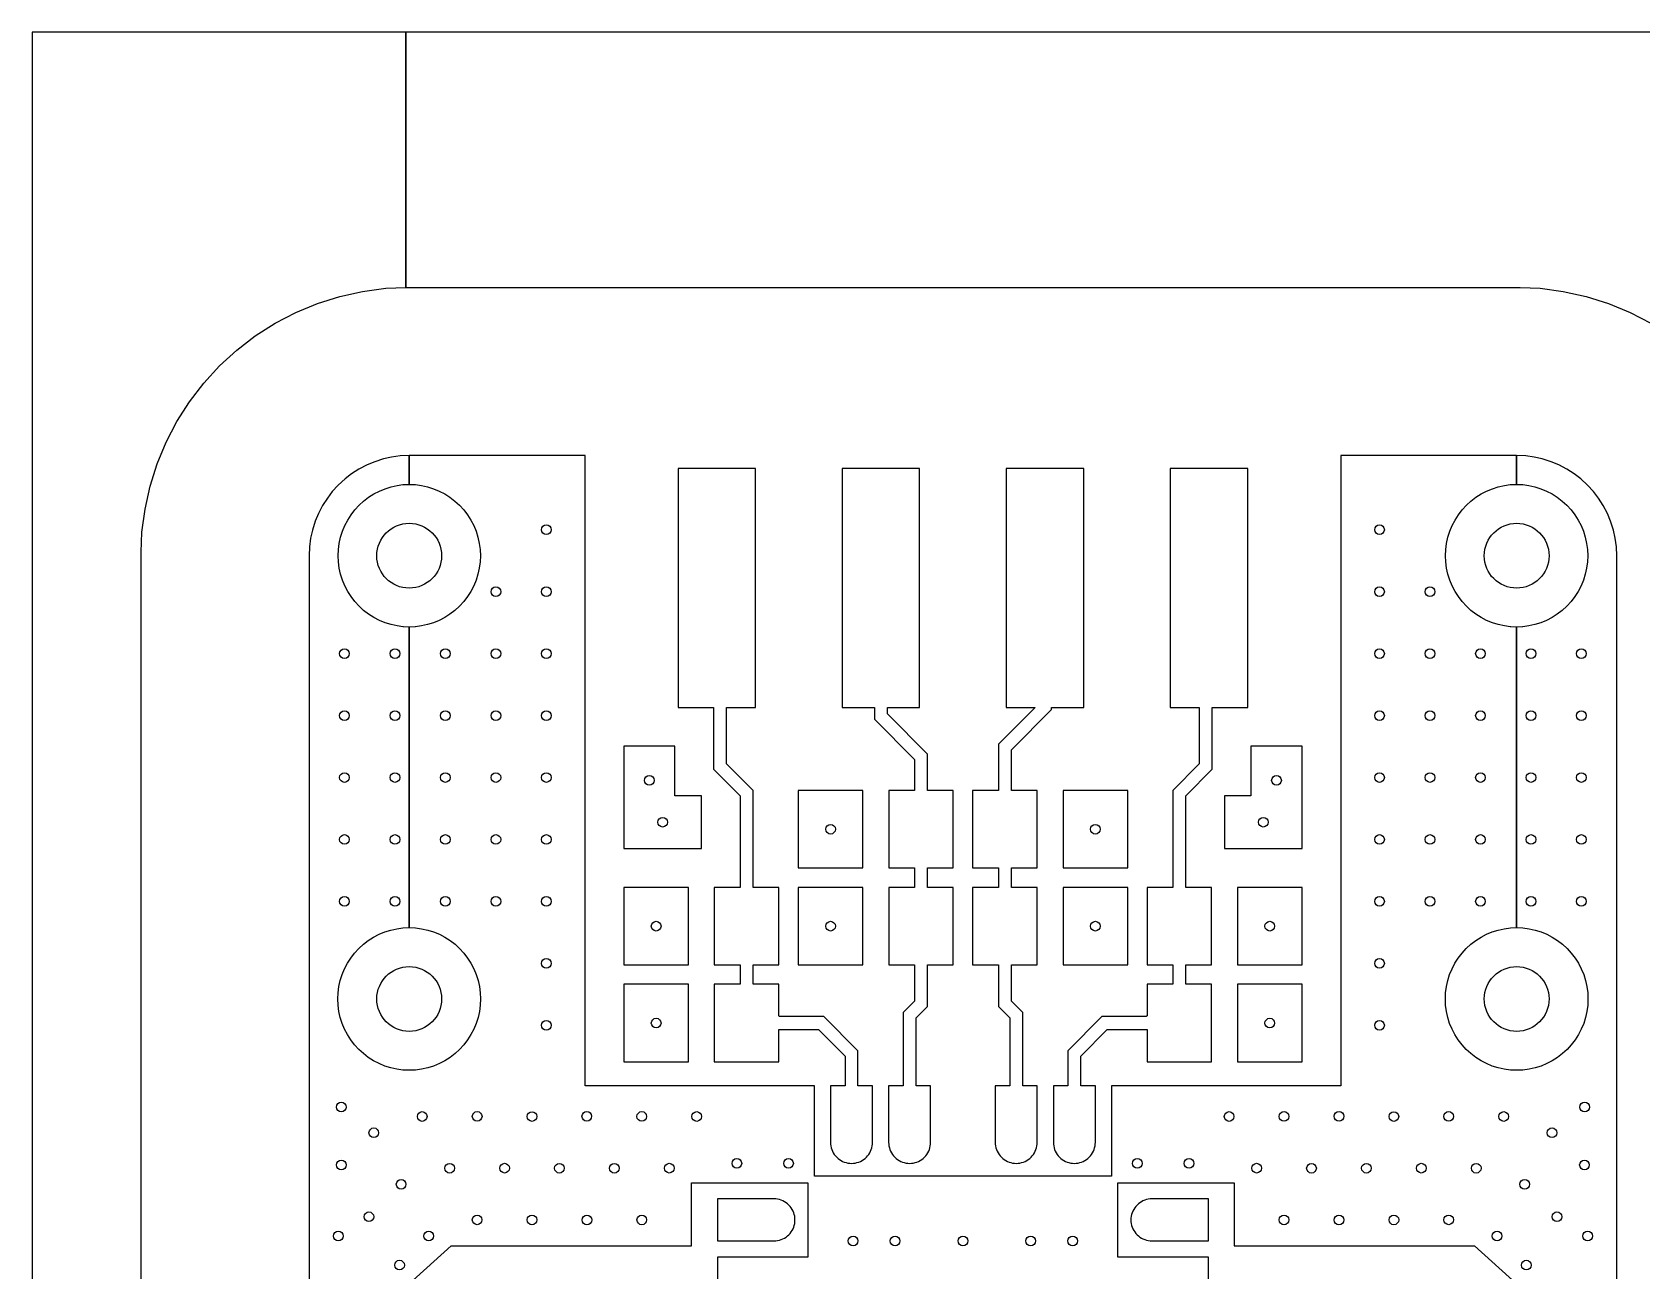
# Model space of a CAD drawing. Extents: x 30.8 to 69.6, y 43.1 to 81.2.
# Drawn here: x 30.85 to 55.77, y 62.08 to 81.24 of the extents above; entities that cross this region are included whole.
import ezdxf

# ---------------------------------------------------------------- set-up
doc = ezdxf.new("R2010")
doc.units = 0
for name, color, linetype in [('BOTTOM', 10, 'CONTINUOUS'), ('DIEL1', 30, 'CONTINUOUS'), ('DIEL2', 50, 'CONTINUOUS'), ('MIDDLE', 110, 'CONTINUOUS'), ('TOP', 230, 'CONTINUOUS')]:
    doc.layers.add(name, color=color, linetype=linetype)

msp = doc.modelspace()

# ---------------------------------------------------------------- linework, layer by layer
at = {"layer": 'BOTTOM'}
msp.add_lwpolyline([(69.5976, 81.2419), (30.8468, 81.2419), (30.8468, 43.117), (69.5976, 43.117), (69.5976, 81.2419)], close=True, dxfattribs=at)
for centre, radius in [((36.6836, 73.1419), 0.5015), ((38.8067, 73.5441), 0.075), ((51.7055, 73.5441), 0.075), ((53.8286, 73.1419), 0.5015), ((38.0253, 72.5856), 0.075), ((38.8067, 72.5856), 0.075), ((51.7055, 72.5856), 0.075), ((52.4869, 72.5856), 0.075), ((35.6811, 71.6271), 0.075), ((36.4625, 71.6271), 0.075), ((37.2439, 71.6271), 0.075), ((38.0253, 71.6271), 0.075), ((38.8067, 71.6271), 0.075), ((51.7055, 71.6271), 0.075), ((52.4869, 71.6271), 0.075), ((53.2683, 71.6271), 0.075), ((54.0497, 71.6271), 0.075), ((54.8311, 71.6271), 0.075), ((35.6811, 70.6686), 0.075), ((36.4625, 70.6686), 0.075), ((37.2439, 70.6686), 0.075), ((38.0253, 70.6686), 0.075), ((38.8067, 70.6686), 0.075), ((51.7055, 70.6686), 0.075), ((52.4869, 70.6686), 0.075), ((53.2683, 70.6686), 0.075), ((54.0497, 70.6686), 0.075), ((54.8311, 70.6686), 0.075), ((35.6811, 69.7101), 0.075), ((36.4625, 69.7101), 0.075), ((37.2439, 69.7101), 0.075), ((38.0253, 69.7101), 0.075), ((38.8067, 69.7101), 0.075), ((51.7055, 69.7101), 0.075), ((52.4869, 69.7101), 0.075), ((53.2683, 69.7101), 0.075), ((54.0497, 69.7101), 0.075), ((54.8311, 69.7101), 0.075), ((40.4016, 69.6654), 0.075), ((50.1106, 69.6654), 0.075), ((40.6067, 69.019), 0.075), ((49.9055, 69.019), 0.075), ((35.6811, 68.7516), 0.075), ((36.4625, 68.7516), 0.075), ((37.2439, 68.7516), 0.075), ((38.0253, 68.7516), 0.075), ((38.8067, 68.7516), 0.075), ((43.2067, 68.9104), 0.075), ((47.3067, 68.9104), 0.075), ((51.7055, 68.7516), 0.075), ((52.4869, 68.7516), 0.075), ((53.2683, 68.7516), 0.075), ((54.0497, 68.7516), 0.075), ((54.8311, 68.7516), 0.075), ((35.6811, 67.7932), 0.075), ((36.4625, 67.7932), 0.075), ((37.2439, 67.7932), 0.075), ((38.0253, 67.7932), 0.075), ((38.8067, 67.7932), 0.075), ((51.7055, 67.7932), 0.075), ((52.4869, 67.7932), 0.075), ((53.2683, 67.7932), 0.075), ((54.0497, 67.7932), 0.075), ((54.8311, 67.7932), 0.075), ((40.5067, 67.4104), 0.075), ((43.2067, 67.4104), 0.075), ((47.3067, 67.4104), 0.075), ((50.0067, 67.4104), 0.075), ((36.6836, 66.2839), 0.5015), ((38.8067, 66.8347), 0.075), ((51.7055, 66.8347), 0.075), ((53.8286, 66.2839), 0.5015), ((38.8067, 65.8762), 0.075), ((40.5067, 65.9104), 0.075), ((50.0067, 65.9104), 0.075), ((51.7055, 65.8762), 0.075), ((35.6312, 64.6119), 0.075), ((37.7358, 64.4663), 0.075), ((39.4333, 64.468), 0.075), ((51.0789, 64.468), 0.075), ((52.7764, 64.4663), 0.075), ((54.881, 64.6119), 0.075), ((36.8845, 64.4654), 0.075), ((38.5849, 64.4651), 0.075), ((40.2844, 64.466), 0.075), ((41.1347, 64.4655), 0.075), ((49.3775, 64.4655), 0.075), ((50.2278, 64.466), 0.075), ((51.9273, 64.4651), 0.075), ((53.6277, 64.4654), 0.075), ((36.1356, 64.2133), 0.075), ((54.3766, 64.2133), 0.075), ((41.7561, 63.7404), 0.075), ((42.5561, 63.7404), 0.075), ((47.9561, 63.7404), 0.075), ((48.7561, 63.7404), 0.075), ((35.6338, 63.7151), 0.075), ((37.3097, 63.6652), 0.075), ((38.1598, 63.6657), 0.075), ((39.0092, 63.6651), 0.075), ((39.8599, 63.665), 0.075), ((40.7097, 63.6657), 0.075), ((49.8025, 63.6657), 0.075), ((50.6523, 63.665), 0.075), ((51.503, 63.6651), 0.075), ((52.3524, 63.6657), 0.075), ((53.2025, 63.6652), 0.075), ((54.8784, 63.7151), 0.075), ((36.5589, 63.416), 0.075), ((53.9533, 63.416), 0.075), ((36.0595, 62.9139), 0.075), ((37.7352, 62.8662), 0.075), ((38.5844, 62.8659), 0.075), ((39.4345, 62.8648), 0.075), ((40.2847, 62.8658), 0.075), ((50.2275, 62.8658), 0.075), ((51.0777, 62.8648), 0.075), ((51.9278, 62.8659), 0.075), ((52.777, 62.8662), 0.075), ((54.4527, 62.9139), 0.075), ((35.5853, 62.6162), 0.075), ((36.9864, 62.6161), 0.075), ((43.5561, 62.5404), 0.075), ((44.2061, 62.5404), 0.075), ((45.2561, 62.5404), 0.075), ((46.3061, 62.5404), 0.075), ((46.9561, 62.5404), 0.075), ((53.5258, 62.6161), 0.075), ((54.9269, 62.6162), 0.075), ((36.534, 62.1658), 0.075), ((53.9782, 62.1658), 0.075)]:
    msp.add_circle(centre, radius, dxfattribs=at)
at = {"layer": 'DIEL1'}
for centre, radius in [((36.6836, 73.1419), 0.5015), ((38.8067, 73.5441), 0.075), ((51.7055, 73.5441), 0.075), ((53.8286, 73.1419), 0.5015), ((38.0253, 72.5856), 0.075), ((38.8067, 72.5856), 0.075), ((51.7055, 72.5856), 0.075), ((52.4869, 72.5856), 0.075), ((35.6811, 71.6271), 0.075), ((36.4625, 71.6271), 0.075), ((37.2439, 71.6271), 0.075), ((38.0253, 71.6271), 0.075), ((38.8067, 71.6271), 0.075), ((51.7055, 71.6271), 0.075), ((52.4869, 71.6271), 0.075), ((53.2683, 71.6271), 0.075), ((54.0497, 71.6271), 0.075), ((54.8311, 71.6271), 0.075), ((35.6811, 70.6686), 0.075), ((36.4625, 70.6686), 0.075), ((37.2439, 70.6686), 0.075), ((38.0253, 70.6686), 0.075), ((38.8067, 70.6686), 0.075), ((51.7055, 70.6686), 0.075), ((52.4869, 70.6686), 0.075), ((53.2683, 70.6686), 0.075), ((54.0497, 70.6686), 0.075), ((54.8311, 70.6686), 0.075), ((35.6811, 69.7101), 0.075), ((36.4625, 69.7101), 0.075), ((37.2439, 69.7101), 0.075), ((38.0253, 69.7101), 0.075), ((38.8067, 69.7101), 0.075), ((51.7055, 69.7101), 0.075), ((52.4869, 69.7101), 0.075), ((53.2683, 69.7101), 0.075), ((54.0497, 69.7101), 0.075), ((54.8311, 69.7101), 0.075), ((40.4016, 69.6654), 0.075), ((50.1106, 69.6654), 0.075), ((40.6067, 69.019), 0.075), ((49.9055, 69.019), 0.075), ((35.6811, 68.7516), 0.075), ((36.4625, 68.7516), 0.075), ((37.2439, 68.7516), 0.075), ((38.0253, 68.7516), 0.075), ((38.8067, 68.7516), 0.075), ((43.2067, 68.9104), 0.075), ((47.3067, 68.9104), 0.075), ((51.7055, 68.7516), 0.075), ((52.4869, 68.7516), 0.075), ((53.2683, 68.7516), 0.075), ((54.0497, 68.7516), 0.075), ((54.8311, 68.7516), 0.075), ((35.6811, 67.7932), 0.075), ((36.4625, 67.7932), 0.075), ((37.2439, 67.7932), 0.075), ((38.0253, 67.7932), 0.075), ((38.8067, 67.7932), 0.075), ((51.7055, 67.7932), 0.075), ((52.4869, 67.7932), 0.075), ((53.2683, 67.7932), 0.075), ((54.0497, 67.7932), 0.075), ((54.8311, 67.7932), 0.075), ((40.5067, 67.4104), 0.075), ((43.2067, 67.4104), 0.075), ((47.3067, 67.4104), 0.075), ((50.0067, 67.4104), 0.075), ((36.6836, 66.2839), 0.5015), ((38.8067, 66.8347), 0.075), ((51.7055, 66.8347), 0.075), ((53.8286, 66.2839), 0.5015), ((38.8067, 65.8762), 0.075), ((40.5067, 65.9104), 0.075), ((50.0067, 65.9104), 0.075), ((51.7055, 65.8762), 0.075), ((35.6312, 64.6119), 0.075), ((37.7358, 64.4663), 0.075), ((39.4333, 64.468), 0.075), ((51.0789, 64.468), 0.075), ((52.7764, 64.4663), 0.075), ((54.881, 64.6119), 0.075), ((36.8845, 64.4654), 0.075), ((38.5849, 64.4651), 0.075), ((40.2844, 64.466), 0.075), ((41.1347, 64.4655), 0.075), ((49.3775, 64.4655), 0.075), ((50.2278, 64.466), 0.075), ((51.9273, 64.4651), 0.075), ((53.6277, 64.4654), 0.075), ((36.1356, 64.2133), 0.075), ((54.3766, 64.2133), 0.075), ((41.7561, 63.7404), 0.075), ((42.5561, 63.7404), 0.075), ((47.9561, 63.7404), 0.075), ((48.7561, 63.7404), 0.075), ((35.6338, 63.7151), 0.075), ((37.3097, 63.6652), 0.075), ((38.1598, 63.6657), 0.075), ((39.0092, 63.6651), 0.075), ((39.8599, 63.665), 0.075), ((40.7097, 63.6657), 0.075), ((49.8025, 63.6657), 0.075), ((50.6523, 63.665), 0.075), ((51.503, 63.6651), 0.075), ((52.3524, 63.6657), 0.075), ((53.2025, 63.6652), 0.075), ((54.8784, 63.7151), 0.075), ((36.5589, 63.416), 0.075), ((53.9533, 63.416), 0.075), ((36.0595, 62.9139), 0.075), ((37.7352, 62.8662), 0.075), ((38.5844, 62.8659), 0.075), ((39.4345, 62.8648), 0.075), ((40.2847, 62.8658), 0.075), ((50.2275, 62.8658), 0.075), ((51.0777, 62.8648), 0.075), ((51.9278, 62.8659), 0.075), ((52.777, 62.8662), 0.075), ((54.4527, 62.9139), 0.075), ((35.5853, 62.6162), 0.075), ((36.9864, 62.6161), 0.075), ((43.5561, 62.5404), 0.075), ((44.2061, 62.5404), 0.075), ((45.2561, 62.5404), 0.075), ((46.3061, 62.5404), 0.075), ((46.9561, 62.5404), 0.075), ((53.5258, 62.6161), 0.075), ((54.9269, 62.6162), 0.075), ((36.534, 62.1658), 0.075), ((53.9782, 62.1658), 0.075)]:
    msp.add_circle(centre, radius, dxfattribs=at)
at = {"layer": 'DIEL2'}
for centre, radius in [((36.6836, 73.1419), 0.5015), ((38.8067, 73.5441), 0.075), ((51.7055, 73.5441), 0.075), ((53.8286, 73.1419), 0.5015), ((38.0253, 72.5856), 0.075), ((38.8067, 72.5856), 0.075), ((51.7055, 72.5856), 0.075), ((52.4869, 72.5856), 0.075), ((35.6811, 71.6271), 0.075), ((36.4625, 71.6271), 0.075), ((37.2439, 71.6271), 0.075), ((38.0253, 71.6271), 0.075), ((38.8067, 71.6271), 0.075), ((51.7055, 71.6271), 0.075), ((52.4869, 71.6271), 0.075), ((53.2683, 71.6271), 0.075), ((54.0497, 71.6271), 0.075), ((54.8311, 71.6271), 0.075), ((35.6811, 70.6686), 0.075), ((36.4625, 70.6686), 0.075), ((37.2439, 70.6686), 0.075), ((38.0253, 70.6686), 0.075), ((38.8067, 70.6686), 0.075), ((51.7055, 70.6686), 0.075), ((52.4869, 70.6686), 0.075), ((53.2683, 70.6686), 0.075), ((54.0497, 70.6686), 0.075), ((54.8311, 70.6686), 0.075), ((35.6811, 69.7101), 0.075), ((36.4625, 69.7101), 0.075), ((37.2439, 69.7101), 0.075), ((38.0253, 69.7101), 0.075), ((38.8067, 69.7101), 0.075), ((51.7055, 69.7101), 0.075), ((52.4869, 69.7101), 0.075), ((53.2683, 69.7101), 0.075), ((54.0497, 69.7101), 0.075), ((54.8311, 69.7101), 0.075), ((40.4016, 69.6654), 0.075), ((50.1106, 69.6654), 0.075), ((40.6067, 69.019), 0.075), ((49.9055, 69.019), 0.075), ((35.6811, 68.7516), 0.075), ((36.4625, 68.7516), 0.075), ((37.2439, 68.7516), 0.075), ((38.0253, 68.7516), 0.075), ((38.8067, 68.7516), 0.075), ((43.2067, 68.9104), 0.075), ((47.3067, 68.9104), 0.075), ((51.7055, 68.7516), 0.075), ((52.4869, 68.7516), 0.075), ((53.2683, 68.7516), 0.075), ((54.0497, 68.7516), 0.075), ((54.8311, 68.7516), 0.075), ((35.6811, 67.7932), 0.075), ((36.4625, 67.7932), 0.075), ((37.2439, 67.7932), 0.075), ((38.0253, 67.7932), 0.075), ((38.8067, 67.7932), 0.075), ((51.7055, 67.7932), 0.075), ((52.4869, 67.7932), 0.075), ((53.2683, 67.7932), 0.075), ((54.0497, 67.7932), 0.075), ((54.8311, 67.7932), 0.075), ((40.5067, 67.4104), 0.075), ((43.2067, 67.4104), 0.075), ((47.3067, 67.4104), 0.075), ((50.0067, 67.4104), 0.075), ((36.6836, 66.2839), 0.5015), ((38.8067, 66.8347), 0.075), ((51.7055, 66.8347), 0.075), ((53.8286, 66.2839), 0.5015), ((38.8067, 65.8762), 0.075), ((40.5067, 65.9104), 0.075), ((50.0067, 65.9104), 0.075), ((51.7055, 65.8762), 0.075), ((35.6312, 64.6119), 0.075), ((37.7358, 64.4663), 0.075), ((39.4333, 64.468), 0.075), ((51.0789, 64.468), 0.075), ((52.7764, 64.4663), 0.075), ((54.881, 64.6119), 0.075), ((36.8845, 64.4654), 0.075), ((38.5849, 64.4651), 0.075), ((40.2844, 64.466), 0.075), ((41.1347, 64.4655), 0.075), ((49.3775, 64.4655), 0.075), ((50.2278, 64.466), 0.075), ((51.9273, 64.4651), 0.075), ((53.6277, 64.4654), 0.075), ((36.1356, 64.2133), 0.075), ((54.3766, 64.2133), 0.075), ((41.7561, 63.7404), 0.075), ((42.5561, 63.7404), 0.075), ((47.9561, 63.7404), 0.075), ((48.7561, 63.7404), 0.075), ((35.6338, 63.7151), 0.075), ((37.3097, 63.6652), 0.075), ((38.1598, 63.6657), 0.075), ((39.0092, 63.6651), 0.075), ((39.8599, 63.665), 0.075), ((40.7097, 63.6657), 0.075), ((49.8025, 63.6657), 0.075), ((50.6523, 63.665), 0.075), ((51.503, 63.6651), 0.075), ((52.3524, 63.6657), 0.075), ((53.2025, 63.6652), 0.075), ((54.8784, 63.7151), 0.075), ((36.5589, 63.416), 0.075), ((53.9533, 63.416), 0.075), ((36.0595, 62.9139), 0.075), ((37.7352, 62.8662), 0.075), ((38.5844, 62.8659), 0.075), ((39.4345, 62.8648), 0.075), ((40.2847, 62.8658), 0.075), ((50.2275, 62.8658), 0.075), ((51.0777, 62.8648), 0.075), ((51.9278, 62.8659), 0.075), ((52.777, 62.8662), 0.075), ((54.4527, 62.9139), 0.075), ((35.5853, 62.6162), 0.075), ((36.9864, 62.6161), 0.075), ((43.5561, 62.5404), 0.075), ((44.2061, 62.5404), 0.075), ((45.2561, 62.5404), 0.075), ((46.3061, 62.5404), 0.075), ((46.9561, 62.5404), 0.075), ((53.5258, 62.6161), 0.075), ((54.9269, 62.6162), 0.075), ((36.534, 62.1658), 0.075), ((53.9782, 62.1658), 0.075)]:
    msp.add_circle(centre, radius, dxfattribs=at)
at = {"layer": 'MIDDLE'}
msp.add_lwpolyline([(69.5976, 81.2419), (30.8468, 81.2419), (30.8468, 43.117), (69.5976, 43.117), (69.5976, 81.2419)], close=True, dxfattribs=at)
for centre, radius in [((36.6836, 73.1419), 0.5015), ((38.8067, 73.5441), 0.075), ((51.7055, 73.5441), 0.075), ((53.8286, 73.1419), 0.5015), ((38.0253, 72.5856), 0.075), ((38.8067, 72.5856), 0.075), ((51.7055, 72.5856), 0.075), ((52.4869, 72.5856), 0.075), ((35.6811, 71.6271), 0.075), ((36.4625, 71.6271), 0.075), ((37.2439, 71.6271), 0.075), ((38.0253, 71.6271), 0.075), ((38.8067, 71.6271), 0.075), ((51.7055, 71.6271), 0.075), ((52.4869, 71.6271), 0.075), ((53.2683, 71.6271), 0.075), ((54.0497, 71.6271), 0.075), ((54.8311, 71.6271), 0.075), ((35.6811, 70.6686), 0.075), ((36.4625, 70.6686), 0.075), ((37.2439, 70.6686), 0.075), ((38.0253, 70.6686), 0.075), ((38.8067, 70.6686), 0.075), ((51.7055, 70.6686), 0.075), ((52.4869, 70.6686), 0.075), ((53.2683, 70.6686), 0.075), ((54.0497, 70.6686), 0.075), ((54.8311, 70.6686), 0.075), ((35.6811, 69.7101), 0.075), ((36.4625, 69.7101), 0.075), ((37.2439, 69.7101), 0.075), ((38.0253, 69.7101), 0.075), ((38.8067, 69.7101), 0.075), ((51.7055, 69.7101), 0.075), ((52.4869, 69.7101), 0.075), ((53.2683, 69.7101), 0.075), ((54.0497, 69.7101), 0.075), ((54.8311, 69.7101), 0.075), ((40.4016, 69.6654), 0.075), ((50.1106, 69.6654), 0.075), ((40.6067, 69.019), 0.075), ((49.9055, 69.019), 0.075), ((35.6811, 68.7516), 0.075), ((36.4625, 68.7516), 0.075), ((37.2439, 68.7516), 0.075), ((38.0253, 68.7516), 0.075), ((38.8067, 68.7516), 0.075), ((43.2067, 68.9104), 0.075), ((47.3067, 68.9104), 0.075), ((51.7055, 68.7516), 0.075), ((52.4869, 68.7516), 0.075), ((53.2683, 68.7516), 0.075), ((54.0497, 68.7516), 0.075), ((54.8311, 68.7516), 0.075), ((35.6811, 67.7932), 0.075), ((36.4625, 67.7932), 0.075), ((37.2439, 67.7932), 0.075), ((38.0253, 67.7932), 0.075), ((38.8067, 67.7932), 0.075), ((51.7055, 67.7932), 0.075), ((52.4869, 67.7932), 0.075), ((53.2683, 67.7932), 0.075), ((54.0497, 67.7932), 0.075), ((54.8311, 67.7932), 0.075), ((40.5067, 67.4104), 0.075), ((43.2067, 67.4104), 0.075), ((47.3067, 67.4104), 0.075), ((50.0067, 67.4104), 0.075), ((36.6836, 66.2839), 0.5015), ((38.8067, 66.8347), 0.075), ((51.7055, 66.8347), 0.075), ((53.8286, 66.2839), 0.5015), ((38.8067, 65.8762), 0.075), ((40.5067, 65.9104), 0.075), ((50.0067, 65.9104), 0.075), ((51.7055, 65.8762), 0.075), ((35.6312, 64.6119), 0.075), ((37.7358, 64.4663), 0.075), ((39.4333, 64.468), 0.075), ((51.0789, 64.468), 0.075), ((52.7764, 64.4663), 0.075), ((54.881, 64.6119), 0.075), ((36.8845, 64.4654), 0.075), ((38.5849, 64.4651), 0.075), ((40.2844, 64.466), 0.075), ((41.1347, 64.4655), 0.075), ((49.3775, 64.4655), 0.075), ((50.2278, 64.466), 0.075), ((51.9273, 64.4651), 0.075), ((53.6277, 64.4654), 0.075), ((36.1356, 64.2133), 0.075), ((54.3766, 64.2133), 0.075), ((41.7561, 63.7404), 0.075), ((42.5561, 63.7404), 0.075), ((47.9561, 63.7404), 0.075), ((48.7561, 63.7404), 0.075), ((35.6338, 63.7151), 0.075), ((37.3097, 63.6652), 0.075), ((38.1598, 63.6657), 0.075), ((39.0092, 63.6651), 0.075), ((39.8599, 63.665), 0.075), ((40.7097, 63.6657), 0.075), ((49.8025, 63.6657), 0.075), ((50.6523, 63.665), 0.075), ((51.503, 63.6651), 0.075), ((52.3524, 63.6657), 0.075), ((53.2025, 63.6652), 0.075), ((54.8784, 63.7151), 0.075), ((36.5589, 63.416), 0.075), ((53.9533, 63.416), 0.075), ((36.0595, 62.9139), 0.075), ((37.7352, 62.8662), 0.075), ((38.5844, 62.8659), 0.075), ((39.4345, 62.8648), 0.075), ((40.2847, 62.8658), 0.075), ((50.2275, 62.8658), 0.075), ((51.0777, 62.8648), 0.075), ((51.9278, 62.8659), 0.075), ((52.777, 62.8662), 0.075), ((54.4527, 62.9139), 0.075), ((35.5853, 62.6162), 0.075), ((36.9864, 62.6161), 0.075), ((43.5561, 62.5404), 0.075), ((44.2061, 62.5404), 0.075), ((45.2561, 62.5404), 0.075), ((46.3061, 62.5404), 0.075), ((46.9561, 62.5404), 0.075), ((53.5258, 62.6161), 0.075), ((54.9269, 62.6162), 0.075), ((36.534, 62.1658), 0.075), ((53.9782, 62.1658), 0.075)]:
    msp.add_circle(centre, radius, dxfattribs=at)
at = {"layer": 'TOP'}
for points in [[(32.5326, 49.0842), (32.5326, 73.1966), (32.5461, 73.504), (32.5934, 73.8634), (32.6718, 74.2169), (32.7807, 74.5624), (32.9193, 74.897), (33.0865, 75.2184), (33.2816, 75.5246), (33.5022, 75.8119), (33.7467, 76.0788), (34.0136, 76.3233), (34.3009, 76.5439), (34.6071, 76.739), (34.9285, 76.9062), (35.2631, 77.0448), (35.6086, 77.1537), (35.9621, 77.2321), (36.3215, 77.2794), (36.6289, 77.2929), (36.6289, 81.2419), (30.8468, 81.2419), (30.8468, 43.117)], [(69.5976, 81.2419), (36.6289, 81.2419), (36.6289, 81.2419), (36.6289, 77.2929), (53.8833, 77.2929), (54.1907, 77.2794), (54.5501, 77.2321), (54.9036, 77.1537), (55.2491, 77.0448), (55.5837, 76.9062), (55.9051, 76.739)], [(55.3786, 61.5154), (55.3786, 73.1419), (55.3724, 73.2814), (55.3724, 73.2814), (55.3544, 73.4154), (55.327, 73.5388), (55.2837, 73.6762), (55.2353, 73.793), (55.1688, 73.9208), (55.0958, 74.0346), (55.0188, 74.1349), (54.9278, 74.2348), (54.8216, 74.3321), (54.7213, 74.4091), (54.6075, 74.4821), (54.4797, 74.5486), (54.3629, 74.597), (54.2255, 74.6403), (54.1021, 74.6677), (53.9681, 74.6857), (53.8286, 74.6919), (53.8286, 74.2459), (53.9188, 74.2418), (53.9258, 74.2419), (54.0165, 74.2291), (54.1104, 74.2083), (54.2022, 74.1793), (54.2911, 74.1425), (54.3766, 74.098), (54.4578, 74.0463), (54.5343, 73.9876), (54.6053, 73.9226), (54.6703, 73.8516), (54.729, 73.7751), (54.7807, 73.6939), (54.8252, 73.6084), (54.862, 73.5195), (54.891, 73.4277), (54.9119, 73.3336), (54.9245, 73.2382), (54.9286, 73.1419), (54.9245, 73.0456), (54.9119, 72.9502), (54.891, 72.8561), (54.862, 72.7643), (54.8252, 72.6754), (54.7807, 72.5899), (54.729, 72.5087), (54.6703, 72.4322), (54.6053, 72.3612), (54.5343, 72.2962), (54.4578, 72.2375), (54.3766, 72.1858), (54.2911, 72.1413), (54.2022, 72.1045), (54.1104, 72.0755), (54.0165, 72.0547), (53.9258, 72.0419), (53.9165, 72.0419), (53.8286, 72.0379), (53.8286, 67.3879), (53.9249, 67.3838), (54.0203, 67.3712), (54.1144, 67.3503), (54.2062, 67.3213), (54.2951, 67.2845), (54.3806, 67.24), (54.4618, 67.1883), (54.5383, 67.1296), (54.6093, 67.0646), (54.6743, 66.9936), (54.733, 66.9171), (54.7847, 66.8359), (54.8292, 66.7504), (54.866, 66.6615), (54.895, 66.5697), (54.9159, 66.4756), (54.9285, 66.3802), (54.9326, 66.2839), (54.9285, 66.1876), (54.9159, 66.0922), (54.895, 65.9981), (54.866, 65.9063), (54.8292, 65.8174), (54.7847, 65.7319), (54.733, 65.6507), (54.6743, 65.5742), (54.6093, 65.5032), (54.5383, 65.4382), (54.4618, 65.3795), (54.3806, 65.3278), (54.2951, 65.2833), (54.2062, 65.2465), (54.1144, 65.2175), (54.0203, 65.1966), (53.9249, 65.184), (53.8286, 65.1799), (53.7323, 65.184), (53.6369, 65.1966), (53.5428, 65.2175), (53.451, 65.2465), (53.3621, 65.2833), (53.2766, 65.3278), (53.1954, 65.3795), (53.1189, 65.4382), (53.0479, 65.5032), (52.9829, 65.5742), (52.9242, 65.6507), (52.8725, 65.7319), (52.828, 65.8174), (52.7912, 65.9063), (52.7622, 65.9981), (52.7413, 66.0922), (52.7287, 66.1876), (52.7246, 66.2839), (52.7287, 66.3802), (52.7413, 66.4756), (52.7622, 66.5697), (52.7912, 66.6615), (52.828, 66.7504), (52.8725, 66.8359), (52.9242, 66.9171), (52.9829, 66.9936), (53.0479, 67.0646), (53.1189, 67.1296), (53.1954, 67.1883), (53.2766, 67.24), (53.3621, 67.2845), (53.451, 67.3213), (53.5428, 67.3503), (53.6369, 67.3712), (53.7323, 67.3838), (53.8286, 67.3879), (53.8286, 72.0379), (53.7363, 72.0419), (53.7292, 72.0419), (53.6385, 72.0547), (53.5446, 72.0755), (53.4528, 72.1045), (53.3639, 72.1413), (53.2784, 72.1858), (53.1972, 72.2375), (53.1207, 72.2962), (53.0497, 72.3612), (52.9847, 72.4322), (52.926, 72.5087), (52.8743, 72.5899), (52.8298, 72.6754), (52.793, 72.7643), (52.764, 72.8561), (52.7431, 72.9502), (52.7305, 73.0456), (52.7264, 73.1419), (52.7305, 73.2382), (52.7431, 73.3336), (52.764, 73.4277), (52.793, 73.5195), (52.8298, 73.6084), (52.8743, 73.6939), (52.926, 73.7751), (52.9847, 73.8516), (53.0497, 73.9226), (53.1207, 73.9876), (53.1972, 74.0463), (53.2784, 74.098), (53.3639, 74.1425), (53.4528, 74.1793), (53.5446, 74.2083), (53.6385, 74.2291), (53.7292, 74.2419), (53.7384, 74.242), (53.8286, 74.2459), (53.8286, 74.6919), (51.1067, 74.6919), (51.1067, 64.9404), (47.5561, 64.9404), (47.5561, 63.5404), (42.9561, 63.5404), (42.9561, 64.9404), (39.4067, 64.9404), (39.4067, 74.6919), (36.6836, 74.6919), (36.6836, 74.2459), (36.7738, 74.242), (36.783, 74.2419), (36.8737, 74.2291), (36.9676, 74.2083), (37.0594, 74.1793), (37.1483, 74.1425), (37.2338, 74.098), (37.315, 74.0463), (37.3915, 73.9876), (37.4625, 73.9226), (37.5275, 73.8516), (37.5862, 73.7751), (37.6379, 73.6939), (37.6824, 73.6084), (37.7192, 73.5195), (37.7482, 73.4277), (37.7691, 73.3336), (37.7817, 73.2382), (37.7858, 73.1419), (37.7817, 73.0456), (37.7691, 72.9502), (37.7482, 72.8561), (37.7192, 72.7643), (37.6824, 72.6754), (37.6379, 72.5899), (37.5862, 72.5087), (37.5275, 72.4322), (37.4625, 72.3612), (37.3915, 72.2962), (37.315, 72.2375), (37.2338, 72.1858), (37.1483, 72.1413), (37.0594, 72.1045), (36.9676, 72.0755), (36.8737, 72.0547), (36.783, 72.0419), (36.7759, 72.0419), (36.6836, 72.0379), (36.6836, 67.3879), (36.7799, 67.3838), (36.8753, 67.3712), (36.9694, 67.3503), (37.0612, 67.3213), (37.1501, 67.2845), (37.2356, 67.24), (37.3168, 67.1883), (37.3933, 67.1296), (37.4643, 67.0646), (37.5293, 66.9936), (37.588, 66.9171), (37.6397, 66.8359), (37.6842, 66.7504), (37.721, 66.6615), (37.75, 66.5697), (37.7709, 66.4756), (37.7835, 66.3802), (37.7876, 66.2839), (37.7835, 66.1876), (37.7709, 66.0922), (37.75, 65.9981), (37.721, 65.9063), (37.6842, 65.8174), (37.6397, 65.7319), (37.588, 65.6507), (37.5293, 65.5742), (37.4643, 65.5032), (37.3933, 65.4382), (37.3168, 65.3795), (37.2356, 65.3278), (37.1501, 65.2833), (37.0612, 65.2465), (36.9694, 65.2175), (36.8753, 65.1966), (36.7799, 65.184), (36.6836, 65.1799), (36.5873, 65.184), (36.4919, 65.1966), (36.3978, 65.2175), (36.306, 65.2465), (36.2171, 65.2833), (36.1316, 65.3278), (36.0504, 65.3795), (35.9739, 65.4382), (35.9029, 65.5032), (35.8379, 65.5742), (35.7792, 65.6507), (35.7275, 65.7319), (35.683, 65.8174), (35.6462, 65.9063), (35.6172, 65.9981), (35.5963, 66.0922), (35.5837, 66.1876), (35.5796, 66.2839), (35.5837, 66.3802), (35.5963, 66.4756), (35.6172, 66.5697), (35.6462, 66.6615), (35.683, 66.7504), (35.7275, 66.8359), (35.7792, 66.9171), (35.8379, 66.9936), (35.9029, 67.0646), (35.9739, 67.1296), (36.0504, 67.1883), (36.1316, 67.24), (36.2171, 67.2845), (36.306, 67.3213), (36.3978, 67.3503), (36.4919, 67.3712), (36.5873, 67.3838), (36.6836, 67.3879), (36.6836, 72.0379), (36.5957, 72.0419), (36.5864, 72.0419), (36.4957, 72.0547), (36.4018, 72.0755), (36.31, 72.1045), (36.2211, 72.1413), (36.1356, 72.1858), (36.0544, 72.2375), (35.9779, 72.2962), (35.9069, 72.3612), (35.8419, 72.4322), (35.7832, 72.5087), (35.7315, 72.5899), (35.687, 72.6754), (35.6502, 72.7643), (35.6212, 72.8561), (35.6003, 72.9502), (35.5877, 73.0456), (35.5836, 73.1419), (35.5877, 73.2382), (35.6003, 73.3336), (35.6212, 73.4277), (35.6502, 73.5195), (35.687, 73.6084), (35.7315, 73.6939), (35.7832, 73.7751), (35.8419, 73.8516), (35.9069, 73.9226), (35.9779, 73.9876), (36.0544, 74.0463), (36.1356, 74.098), (36.2211, 74.1425), (36.31, 74.1793), (36.4018, 74.2083), (36.4957, 74.2291), (36.5864, 74.2419), (36.5934, 74.2418), (36.6836, 74.2459), (36.6836, 74.6919), (36.5441, 74.6857), (36.4101, 74.6677), (36.2867, 74.6403), (36.1493, 74.597), (36.0325, 74.5486), (35.9047, 74.4821), (35.7909, 74.4091), (35.6906, 74.3321), (35.5844, 74.2348), (35.4934, 74.1349), (35.4164, 74.0346), (35.3434, 73.9208), (35.2769, 73.793), (35.2285, 73.6762), (35.1852, 73.5388), (35.1578, 73.4154), (35.1398, 73.2814), (35.1336, 73.1419), (35.1336, 61.5154)], [(36.5293, 61.7368), (37.3346, 62.4654), (41.0561, 62.4654), (41.0561, 63.4404), (42.8561, 63.4404), (42.8561, 62.2904), (41.4561, 62.2904), (41.4561, 61.6654)], [(49.0561, 61.6654), (49.0561, 62.2904), (47.6561, 62.2904), (47.6561, 63.4404), (49.4561, 63.4404), (49.4561, 62.4654), (53.1776, 62.4654), (53.9829, 61.7368)]]:
    msp.add_lwpolyline(points, dxfattribs=at)
for points in [[(43.8561, 64.9404), (43.6311, 64.9404), (43.6311, 65.4831), (43.1038, 66.0104), (42.4168, 66.0104), (42.4067, 66.0205), (42.4067, 66.5104), (42.0067, 66.5104), (42.0067, 66.8104), (42.4067, 66.8104), (42.4067, 68.0104), (42.0067, 68.0104), (42.0067, 69.5104), (41.5966, 69.9205), (41.5966, 70.7929), (42.0461, 70.7929), (42.0461, 74.4929), (40.8461, 74.4929), (40.8461, 70.7929), (41.3966, 70.7929), (41.3966, 69.8377), (41.8067, 69.4276), (41.8067, 68.0104), (41.4067, 68.0104), (41.4067, 66.8104), (41.8067, 66.8104), (41.8067, 66.5104), (41.4067, 66.5104), (41.4067, 65.3104), (42.4067, 65.3104), (42.4067, 65.8104), (43.021, 65.8104), (43.4311, 65.4003), (43.4311, 64.9404), (43.2061, 64.9404), (43.2061, 64.0654), (43.2073, 64.0371), (43.211, 64.009), (43.2172, 63.9813), (43.2257, 63.9542), (43.2365, 63.928), (43.2496, 63.9029), (43.2649, 63.879), (43.2821, 63.8565), (43.3013, 63.8356), (43.3222, 63.8164), (43.3447, 63.7992), (43.3686, 63.7839), (43.3937, 63.7708), (43.4199, 63.76), (43.447, 63.7515), (43.4747, 63.7453), (43.5028, 63.7416), (43.5311, 63.7404), (43.5594, 63.7416), (43.5875, 63.7453), (43.6152, 63.7515), (43.6423, 63.76), (43.6685, 63.7708), (43.6936, 63.7839), (43.7175, 63.7992), (43.74, 63.8164), (43.7609, 63.8356), (43.7801, 63.8565), (43.7973, 63.879), (43.8126, 63.9029), (43.8257, 63.928), (43.8365, 63.9542), (43.845, 63.9813), (43.8512, 64.009), (43.8549, 64.0371), (43.8561, 64.0654), (43.8561, 64.9404)], [(45.1067, 69.5104), (44.7067, 69.5104), (44.7067, 70.0738), (44.0865, 70.694), (44.0865, 70.7929), (44.5861, 70.7929), (44.5861, 74.4929), (43.3861, 74.4929), (43.3861, 70.7929), (43.8865, 70.7929), (43.8865, 70.6112), (44.5067, 69.991), (44.5067, 69.5104), (44.1067, 69.5104), (44.1067, 68.3104), (44.5067, 68.3104), (44.5067, 68.0104), (44.1067, 68.0104), (44.1067, 66.8104), (44.5055, 66.8104), (44.5055, 66.2506), (44.3311, 66.0762), (44.3311, 64.9404), (44.1061, 64.9404), (44.1061, 64.0654), (44.1073, 64.0371), (44.111, 64.009), (44.1172, 63.9813), (44.1257, 63.9542), (44.1365, 63.928), (44.1496, 63.9029), (44.1649, 63.879), (44.1821, 63.8565), (44.2013, 63.8356), (44.2222, 63.8164), (44.2447, 63.7992), (44.2686, 63.7839), (44.2937, 63.7708), (44.3199, 63.76), (44.347, 63.7515), (44.3747, 63.7453), (44.4028, 63.7416), (44.4311, 63.7404), (44.4594, 63.7416), (44.4875, 63.7453), (44.5152, 63.7515), (44.5423, 63.76), (44.5685, 63.7708), (44.5936, 63.7839), (44.6175, 63.7992), (44.64, 63.8164), (44.6609, 63.8356), (44.6801, 63.8565), (44.6973, 63.879), (44.7126, 63.9029), (44.7257, 63.928), (44.7365, 63.9542), (44.745, 63.9813), (44.7512, 64.009), (44.7549, 64.0371), (44.7561, 64.0654), (44.7561, 64.9404), (44.5311, 64.9404), (44.5311, 65.9934), (44.7055, 66.1678), (44.7055, 66.8104), (45.1067, 66.8104), (45.1067, 68.0104), (44.7067, 68.0104), (44.7067, 68.3104), (45.1067, 68.3104), (45.1067, 69.5104)], [(47.1261, 74.4929), (45.9261, 74.4929), (45.9261, 70.7929), (46.3751, 70.7929), (45.8067, 70.2238), (45.8067, 69.5104), (45.4067, 69.5104), (45.4067, 68.3104), (45.8067, 68.3104), (45.8067, 68.0104), (45.4067, 68.0104), (45.4067, 66.8104), (45.8067, 66.8104), (45.8067, 66.1678), (45.9811, 65.9934), (45.9811, 64.9404), (45.7561, 64.9404), (45.7561, 64.0654), (45.7573, 64.0371), (45.761, 64.009), (45.7672, 63.9813), (45.7757, 63.9542), (45.7865, 63.928), (45.7996, 63.9029), (45.8149, 63.879), (45.8321, 63.8565), (45.8513, 63.8356), (45.8722, 63.8164), (45.8947, 63.7992), (45.9186, 63.7839), (45.9437, 63.7708), (45.9699, 63.76), (45.997, 63.7515), (46.0247, 63.7453), (46.0528, 63.7416), (46.0811, 63.7404), (46.1094, 63.7416), (46.1375, 63.7453), (46.1652, 63.7515), (46.1923, 63.76), (46.2185, 63.7708), (46.2436, 63.7839), (46.2675, 63.7992), (46.29, 63.8164), (46.3109, 63.8356), (46.3301, 63.8565), (46.3473, 63.879), (46.3626, 63.9029), (46.3757, 63.928), (46.3865, 63.9542), (46.395, 63.9813), (46.4012, 64.009), (46.4049, 64.0371), (46.4061, 64.0654), (46.4061, 64.9404), (46.1811, 64.9404), (46.1811, 66.0762), (46.0067, 66.2506), (46.0067, 66.8104), (46.4067, 66.8104), (46.4067, 68.0104), (46.0067, 68.0104), (46.0067, 68.3104), (46.4067, 68.3104), (46.4067, 69.5104), (46.0067, 69.5104), (46.0067, 70.141), (46.6261, 70.7612), (46.6261, 70.7929), (47.1261, 70.7929), (47.1261, 74.4929)], [(49.6661, 74.4929), (48.4661, 74.4929), (48.4661, 70.7929), (48.9156, 70.7929), (48.9156, 69.9205), (48.5055, 69.5104), (48.5055, 68.0104), (48.1067, 68.0104), (48.1067, 66.8104), (48.5055, 66.8104), (48.5055, 66.5104), (48.1067, 66.5104), (48.1067, 66.0217), (48.0954, 66.0104), (47.4084, 66.0104), (46.8811, 65.4831), (46.8811, 64.9404), (46.6561, 64.9404), (46.6561, 64.0654), (46.6573, 64.0371), (46.661, 64.009), (46.6672, 63.9813), (46.6757, 63.9542), (46.6865, 63.928), (46.6996, 63.9029), (46.7149, 63.879), (46.7321, 63.8565), (46.7513, 63.8356), (46.7722, 63.8164), (46.7947, 63.7992), (46.8186, 63.7839), (46.8437, 63.7708), (46.8699, 63.76), (46.897, 63.7515), (46.9247, 63.7453), (46.9528, 63.7416), (46.9811, 63.7404), (47.0094, 63.7416), (47.0375, 63.7453), (47.0652, 63.7515), (47.0923, 63.76), (47.1185, 63.7708), (47.1436, 63.7839), (47.1675, 63.7992), (47.19, 63.8164), (47.2109, 63.8356), (47.2301, 63.8565), (47.2473, 63.879), (47.2626, 63.9029), (47.2757, 63.928), (47.2865, 63.9542), (47.295, 63.9813), (47.3012, 64.009), (47.3049, 64.0371), (47.3061, 64.0654), (47.3061, 64.9404), (47.0811, 64.9404), (47.0811, 65.4003), (47.4912, 65.8104), (48.1067, 65.8104), (48.1067, 65.3104), (49.1067, 65.3104), (49.1067, 66.5104), (48.7055, 66.5104), (48.7055, 66.8104), (49.1067, 66.8104), (49.1067, 68.0104), (48.7055, 68.0104), (48.7055, 69.4276), (49.1156, 69.8377), (49.1156, 70.7929), (49.6661, 70.7929), (49.6661, 74.4929)], [(41.2067, 69.4276), (40.7966, 69.4276), (40.7966, 70.1929), (40.0067, 70.1929), (40.0067, 68.6104), (41.2067, 68.6104), (41.2067, 69.4276)], [(50.5055, 70.1929), (49.7156, 70.1929), (49.7156, 69.4276), (49.3055, 69.4276), (49.3055, 68.6104), (50.5055, 68.6104), (50.5055, 70.1929)], [(43.7067, 69.5104), (42.7067, 69.5104), (42.7067, 68.3104), (43.7067, 68.3104), (43.7067, 69.5104)], [(47.8067, 69.5104), (46.8067, 69.5104), (46.8067, 68.3104), (47.8067, 68.3104), (47.8067, 69.5104)], [(41.0067, 68.0104), (40.0067, 68.0104), (40.0067, 66.8104), (41.0067, 66.8104), (41.0067, 68.0104)], [(43.7067, 68.0104), (42.7067, 68.0104), (42.7067, 66.8104), (43.7067, 66.8104), (43.7067, 68.0104)], [(47.8067, 68.0104), (46.8067, 68.0104), (46.8067, 66.8104), (47.8067, 66.8104), (47.8067, 68.0104)], [(50.5067, 68.0104), (49.5067, 68.0104), (49.5067, 66.8104), (50.5067, 66.8104), (50.5067, 68.0104)], [(41.0067, 66.5104), (40.0067, 66.5104), (40.0067, 65.3104), (41.0067, 65.3104), (41.0067, 66.5104)], [(50.5067, 66.5104), (49.5067, 66.5104), (49.5067, 65.3104), (50.5067, 65.3104), (50.5067, 66.5104)], [(42.6561, 62.8654), (42.6549, 62.8937), (42.6512, 62.9218), (42.645, 62.9495), (42.6365, 62.9766), (42.6257, 63.0028), (42.6126, 63.0279), (42.5973, 63.0518), (42.5801, 63.0743), (42.5609, 63.0952), (42.54, 63.1144), (42.5175, 63.1316), (42.4936, 63.1469), (42.4685, 63.16), (42.4423, 63.1708), (42.4152, 63.1793), (42.3875, 63.1855), (42.3594, 63.1892), (42.3311, 63.1904), (41.4561, 63.1904), (41.4561, 62.5404), (42.3311, 62.5404), (42.3594, 62.5416), (42.3875, 62.5453), (42.4152, 62.5515), (42.4423, 62.56), (42.4685, 62.5708), (42.4936, 62.5839), (42.5175, 62.5992), (42.54, 62.6164), (42.5609, 62.6356), (42.5801, 62.6565), (42.5973, 62.679), (42.6126, 62.7029), (42.6257, 62.728), (42.6365, 62.7542), (42.645, 62.7813), (42.6512, 62.809), (42.6549, 62.8371), (42.6561, 62.8654)], [(49.0561, 63.1904), (48.1811, 63.1904), (48.1528, 63.1892), (48.1247, 63.1855), (48.097, 63.1793), (48.0699, 63.1708), (48.0437, 63.16), (48.0186, 63.1469), (47.9947, 63.1316), (47.9722, 63.1144), (47.9513, 63.0952), (47.9321, 63.0743), (47.9149, 63.0518), (47.8996, 63.0279), (47.8865, 63.0028), (47.8757, 62.9766), (47.8672, 62.9495), (47.861, 62.9218), (47.8573, 62.8937), (47.8561, 62.8654), (47.8573, 62.8371), (47.861, 62.809), (47.8672, 62.7813), (47.8757, 62.7542), (47.8865, 62.728), (47.8996, 62.7029), (47.9149, 62.679), (47.9321, 62.6565), (47.9513, 62.6356), (47.9722, 62.6164), (47.9947, 62.5992), (48.0186, 62.5839), (48.0437, 62.5708), (48.0699, 62.56), (48.097, 62.5515), (48.1247, 62.5453), (48.1528, 62.5416), (48.1811, 62.5404), (49.0561, 62.5404), (49.0561, 63.1904)]]:
    msp.add_lwpolyline(points, close=True, dxfattribs=at)
for centre, radius in [((36.6836, 73.1419), 0.5015), ((38.8067, 73.5441), 0.075), ((51.7055, 73.5441), 0.075), ((53.8286, 73.1419), 0.5015), ((38.0253, 72.5856), 0.075), ((38.8067, 72.5856), 0.075), ((51.7055, 72.5856), 0.075), ((52.4869, 72.5856), 0.075), ((35.6811, 71.6271), 0.075), ((36.4625, 71.6271), 0.075), ((37.2439, 71.6271), 0.075), ((38.0253, 71.6271), 0.075), ((38.8067, 71.6271), 0.075), ((51.7055, 71.6271), 0.075), ((52.4869, 71.6271), 0.075), ((53.2683, 71.6271), 0.075), ((54.0497, 71.6271), 0.075), ((54.8311, 71.6271), 0.075), ((35.6811, 70.6686), 0.075), ((36.4625, 70.6686), 0.075), ((37.2439, 70.6686), 0.075), ((38.0253, 70.6686), 0.075), ((38.8067, 70.6686), 0.075), ((51.7055, 70.6686), 0.075), ((52.4869, 70.6686), 0.075), ((53.2683, 70.6686), 0.075), ((54.0497, 70.6686), 0.075), ((54.8311, 70.6686), 0.075), ((35.6811, 69.7101), 0.075), ((36.4625, 69.7101), 0.075), ((37.2439, 69.7101), 0.075), ((38.0253, 69.7101), 0.075), ((38.8067, 69.7101), 0.075), ((51.7055, 69.7101), 0.075), ((52.4869, 69.7101), 0.075), ((53.2683, 69.7101), 0.075), ((54.0497, 69.7101), 0.075), ((54.8311, 69.7101), 0.075), ((40.4016, 69.6654), 0.075), ((50.1106, 69.6654), 0.075), ((40.6067, 69.019), 0.075), ((49.9055, 69.019), 0.075), ((35.6811, 68.7516), 0.075), ((36.4625, 68.7516), 0.075), ((37.2439, 68.7516), 0.075), ((38.0253, 68.7516), 0.075), ((38.8067, 68.7516), 0.075), ((43.2067, 68.9104), 0.075), ((47.3067, 68.9104), 0.075), ((51.7055, 68.7516), 0.075), ((52.4869, 68.7516), 0.075), ((53.2683, 68.7516), 0.075), ((54.0497, 68.7516), 0.075), ((54.8311, 68.7516), 0.075), ((35.6811, 67.7932), 0.075), ((36.4625, 67.7932), 0.075), ((37.2439, 67.7932), 0.075), ((38.0253, 67.7932), 0.075), ((38.8067, 67.7932), 0.075), ((51.7055, 67.7932), 0.075), ((52.4869, 67.7932), 0.075), ((53.2683, 67.7932), 0.075), ((54.0497, 67.7932), 0.075), ((54.8311, 67.7932), 0.075), ((40.5067, 67.4104), 0.075), ((43.2067, 67.4104), 0.075), ((47.3067, 67.4104), 0.075), ((50.0067, 67.4104), 0.075), ((36.6836, 66.2839), 0.5015), ((38.8067, 66.8347), 0.075), ((51.7055, 66.8347), 0.075), ((53.8286, 66.2839), 0.5015), ((38.8067, 65.8762), 0.075), ((40.5067, 65.9104), 0.075), ((50.0067, 65.9104), 0.075), ((51.7055, 65.8762), 0.075), ((35.6312, 64.6119), 0.075), ((37.7358, 64.4663), 0.075), ((39.4333, 64.468), 0.075), ((51.0789, 64.468), 0.075), ((52.7764, 64.4663), 0.075), ((54.881, 64.6119), 0.075), ((36.8845, 64.4654), 0.075), ((38.5849, 64.4651), 0.075), ((40.2844, 64.466), 0.075), ((41.1347, 64.4655), 0.075), ((49.3775, 64.4655), 0.075), ((50.2278, 64.466), 0.075), ((51.9273, 64.4651), 0.075), ((53.6277, 64.4654), 0.075), ((36.1356, 64.2133), 0.075), ((54.3766, 64.2133), 0.075), ((41.7561, 63.7404), 0.075), ((42.5561, 63.7404), 0.075), ((47.9561, 63.7404), 0.075), ((48.7561, 63.7404), 0.075), ((35.6338, 63.7151), 0.075), ((37.3097, 63.6652), 0.075), ((38.1598, 63.6657), 0.075), ((39.0092, 63.6651), 0.075), ((39.8599, 63.665), 0.075), ((40.7097, 63.6657), 0.075), ((49.8025, 63.6657), 0.075), ((50.6523, 63.665), 0.075), ((51.503, 63.6651), 0.075), ((52.3524, 63.6657), 0.075), ((53.2025, 63.6652), 0.075), ((54.8784, 63.7151), 0.075), ((36.5589, 63.416), 0.075), ((53.9533, 63.416), 0.075), ((36.0595, 62.9139), 0.075), ((37.7352, 62.8662), 0.075), ((38.5844, 62.8659), 0.075), ((39.4345, 62.8648), 0.075), ((40.2847, 62.8658), 0.075), ((50.2275, 62.8658), 0.075), ((51.0777, 62.8648), 0.075), ((51.9278, 62.8659), 0.075), ((52.777, 62.8662), 0.075), ((54.4527, 62.9139), 0.075), ((35.5853, 62.6162), 0.075), ((36.9864, 62.6161), 0.075), ((43.5561, 62.5404), 0.075), ((44.2061, 62.5404), 0.075), ((45.2561, 62.5404), 0.075), ((46.3061, 62.5404), 0.075), ((46.9561, 62.5404), 0.075), ((53.5258, 62.6161), 0.075), ((54.9269, 62.6162), 0.075), ((36.534, 62.1658), 0.075), ((53.9782, 62.1658), 0.075)]:
    msp.add_circle(centre, radius, dxfattribs=at)

doc.saveas('drawing.dxf')
